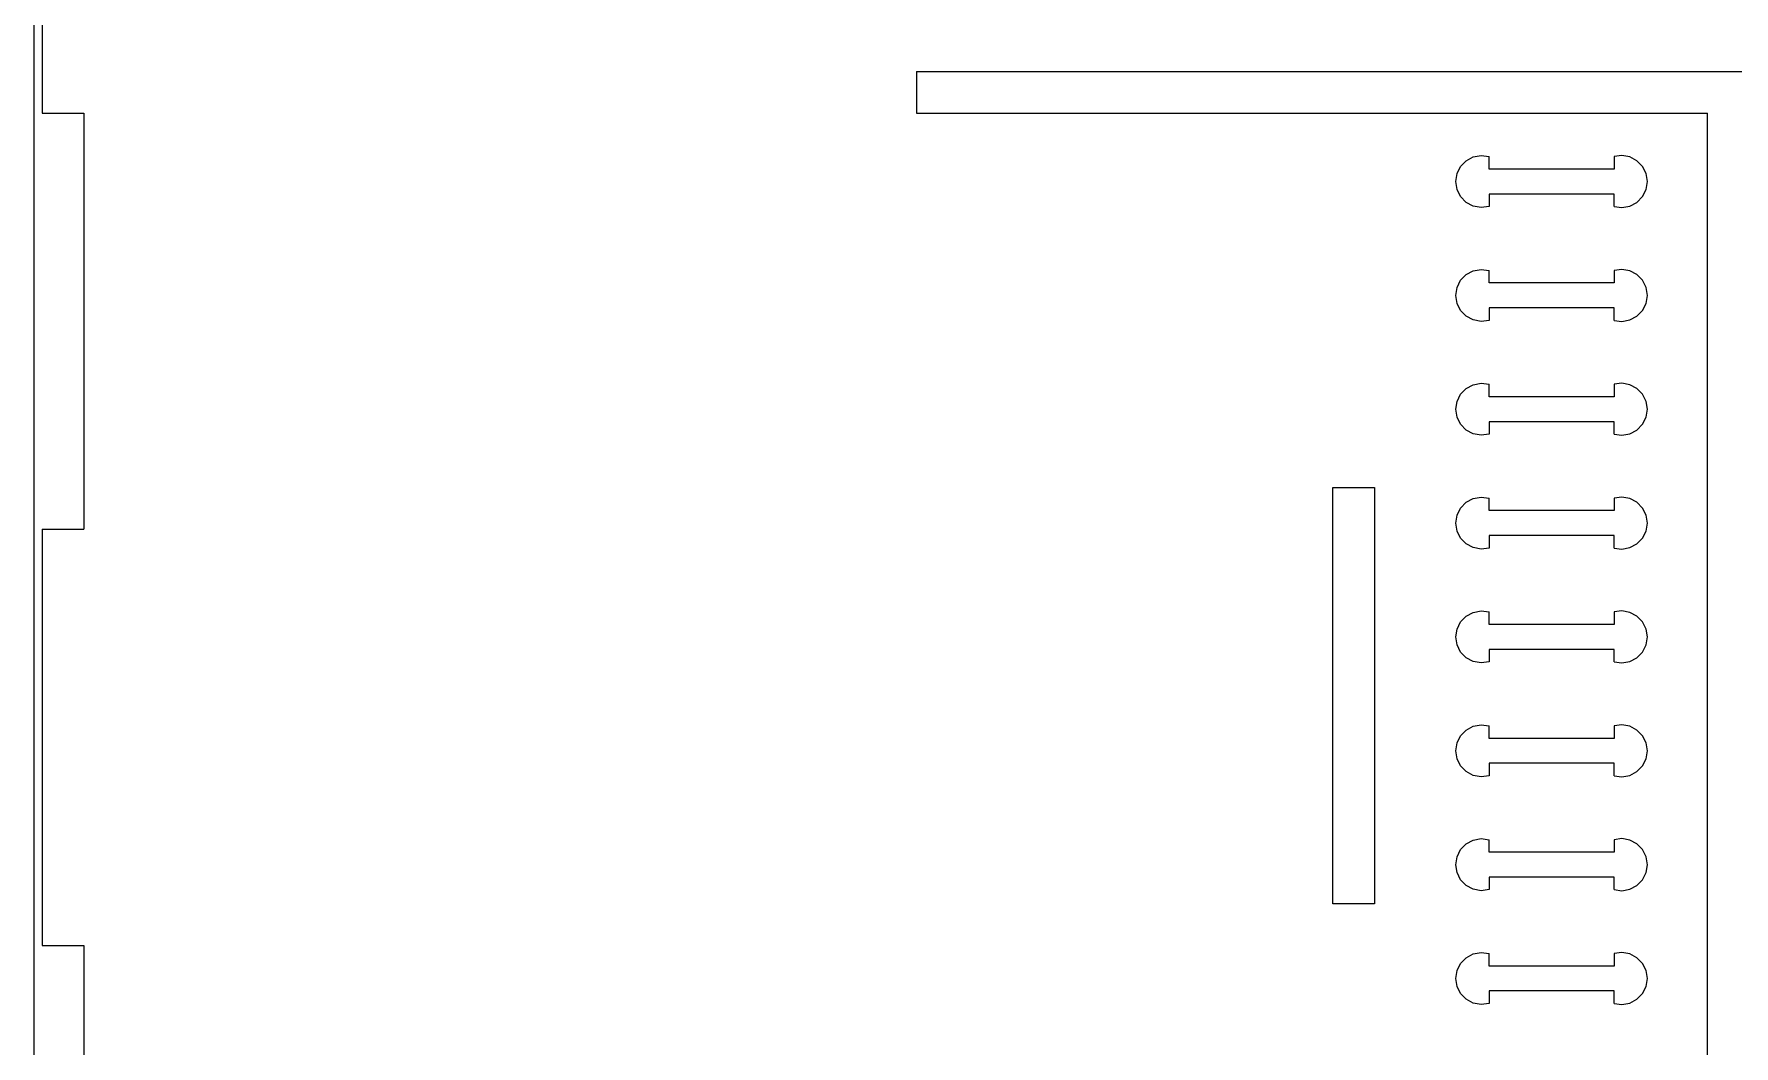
# Model space of a CAD drawing. Header units: millimetres. Extents: x -12 to 720, y -546 to 534.
# Drawn here: x -12 to 233, y -398.7 to -252.8 of the extents above; entities that cross this region are included whole.
import ezdxf

# ---------------------------------------------------------------- set-up
doc = ezdxf.new("R2010")
doc.units = ezdxf.units.MM
doc.header["$MEASUREMENT"] = 0
doc.layers.add('2', color=5, linetype='Continuous')

msp = doc.modelspace()

# ---------------------------------------------------------------- linework, layer by layer
at = {"lineweight": 5}
for points, knots in [([(-10.8, -204.24), (-10.8, -204.24), (-10.8, -264.24), (-10.8, -264.24), (-10.8, -264.24), (-10.8, -264.24), (-10.8, -264.24), (-10.8, -264.24)], [0, 0, 0, 0, 0.333333, 0.333333, 0.333333, 0.333333, 1, 1, 1, 1]), ([(115.2, -258.24), (115.2, -258.24), (115.2, -258.24), (115.2, -258.24), (115.2, -258.24), (115.2, -258.24), (235.2, -258.24), (235.2, -258.24)], [0, 0, 0, 0, 0.333333, 0.333333, 0.333333, 0.333333, 1, 1, 1, 1]), ([(115.2, -258.24), (115.2, -258.24), (115.2, -264.24), (115.2, -264.24), (115.2, -264.24), (115.2, -264.24), (115.2, -264.24), (115.2, -264.24), (115.2, -264.24), (115.2, -264.24), (229.2, -264.24), (229.2, -264.24)], [0, 0, 0, 0, 0.25, 0.25, 0.25, 0.25, 0.5, 0.5, 0.5, 0.5, 1, 1, 1, 1]), ([(-10.8, -264.24), (-10.8, -264.24), (-4.8, -264.24), (-4.8, -264.24), (-4.8, -264.24), (-4.8, -264.24), (-4.8, -324.24), (-4.8, -324.24), (-4.8, -324.24), (-4.8, -324.24), (-4.8, -324.24), (-4.8, -324.24)], [0, 0, 0, 0, 0.25, 0.25, 0.25, 0.25, 0.5, 0.5, 0.5, 0.5, 1, 1, 1, 1]), ([(229.2, -504.24), (229.2, -504.24), (229.2, -504.24), (229.2, -504.24), (229.2, -504.24), (229.2, -504.24), (229.2, -264.24), (229.2, -264.24)], [0, 0, 0, 0, 0.333333, 0.333333, 0.333333, 0.333333, 1, 1, 1, 1]), ([(193.09, -272.97), (193.09, -272.97), (193.6, -271.94), (193.6, -271.94), (193.6, -271.94), (193.6, -271.94), (193.6, -271.94), (193.6, -271.94)], [0, 0, 0, 0, 0.333333, 0.333333, 0.333333, 0.333333, 1, 1, 1, 1]), ([(193.6, -271.94), (193.6, -271.94), (194.41, -271.11), (194.41, -271.11), (194.41, -271.11), (194.41, -271.11), (194.41, -271.11), (194.41, -271.11)], [0, 0, 0, 0, 0.333333, 0.333333, 0.333333, 0.333333, 1, 1, 1, 1]), ([(194.41, -271.11), (194.41, -271.11), (195.43, -270.57), (195.43, -270.57), (195.43, -270.57), (195.43, -270.57), (195.43, -270.57), (195.43, -270.57)], [0, 0, 0, 0, 0.333333, 0.333333, 0.333333, 0.333333, 1, 1, 1, 1]), ([(195.43, -270.57), (195.43, -270.57), (196.56, -270.37), (196.56, -270.37), (196.56, -270.37), (196.56, -270.37), (197.71, -270.51), (197.71, -270.51)], [0, 0, 0, 0, 0.333333, 0.333333, 0.333333, 0.333333, 1, 1, 1, 1]), ([(215.71, -277.71), (215.71, -277.71), (216.85, -277.86), (216.85, -277.86), (216.85, -277.86), (216.85, -277.86), (217.99, -277.66), (217.99, -277.66), (217.99, -277.66), (217.99, -277.66), (219.01, -277.11), (219.01, -277.11), (219.01, -277.11), (219.01, -277.11), (219.81, -276.29), (219.81, -276.29), (219.81, -276.29), (219.81, -276.29), (220.33, -275.25), (220.33, -275.25), (220.33, -275.25), (220.33, -275.25), (220.51, -274.11), (220.51, -274.11), (220.51, -274.11), (220.51, -274.11), (220.33, -272.97), (220.33, -272.97), (220.33, -272.97), (220.33, -272.97), (219.81, -271.94), (219.81, -271.94), (219.81, -271.94), (219.81, -271.94), (219.01, -271.11), (219.01, -271.11), (219.01, -271.11), (219.01, -271.11), (217.99, -270.57), (217.99, -270.57), (217.99, -270.57), (217.99, -270.57), (216.85, -270.37), (216.85, -270.37), (216.85, -270.37), (216.85, -270.37), (215.71, -270.51), (215.71, -270.51), (215.71, -270.51), (215.71, -270.51), (215.71, -272.31), (215.71, -272.31), (215.71, -272.31), (215.71, -272.31), (197.71, -272.31), (197.71, -272.31), (197.71, -272.31), (197.71, -272.31), (197.71, -270.51), (197.71, -270.51)], [0, 0, 0, 0, 0.0625, 0.0625, 0.0625, 0.0625, 0.125, 0.125, 0.125, 0.125, 0.1875, 0.1875, 0.1875, 0.1875, 0.25, 0.25, 0.25, 0.25, 0.3125, 0.3125, 0.3125, 0.3125, 0.375, 0.375, 0.375, 0.375, 0.4375, 0.4375, 0.4375, 0.4375, 0.5, 0.5, 0.5, 0.5, 0.5625, 0.5625, 0.5625, 0.5625, 0.625, 0.625, 0.625, 0.625, 0.6875, 0.6875, 0.6875, 0.6875, 0.75, 0.75, 0.75, 0.75, 0.8125, 0.8125, 0.8125, 0.8125, 0.875, 0.875, 0.875, 0.875, 1, 1, 1, 1]), ([(192.91, -274.11), (192.91, -274.11), (193.09, -272.97), (193.09, -272.97), (193.09, -272.97), (193.09, -272.97), (193.09, -272.97), (193.09, -272.97)], [0, 0, 0, 0, 0.333333, 0.333333, 0.333333, 0.333333, 1, 1, 1, 1]), ([(193.09, -275.25), (193.09, -275.25), (192.91, -274.11), (192.91, -274.11), (192.91, -274.11), (192.91, -274.11), (192.91, -274.11), (192.91, -274.11)], [0, 0, 0, 0, 0.333333, 0.333333, 0.333333, 0.333333, 1, 1, 1, 1]), ([(193.6, -276.29), (193.6, -276.29), (193.09, -275.25), (193.09, -275.25), (193.09, -275.25), (193.09, -275.25), (193.09, -275.25), (193.09, -275.25)], [0, 0, 0, 0, 0.333333, 0.333333, 0.333333, 0.333333, 1, 1, 1, 1]), ([(194.41, -277.11), (194.41, -277.11), (193.6, -276.29), (193.6, -276.29), (193.6, -276.29), (193.6, -276.29), (193.6, -276.29), (193.6, -276.29)], [0, 0, 0, 0, 0.333333, 0.333333, 0.333333, 0.333333, 1, 1, 1, 1]), ([(215.71, -275.91), (215.71, -275.91), (197.71, -275.91), (197.71, -275.91), (197.71, -275.91), (197.71, -275.91), (197.71, -275.91), (197.71, -275.91)], [0, 0, 0, 0, 0.333333, 0.333333, 0.333333, 0.333333, 1, 1, 1, 1]), ([(197.71, -275.91), (197.71, -275.91), (197.71, -277.71), (197.71, -277.71), (197.71, -277.71), (197.71, -277.71), (197.71, -277.71), (197.71, -277.71)], [0, 0, 0, 0, 0.333333, 0.333333, 0.333333, 0.333333, 1, 1, 1, 1]), ([(215.71, -277.71), (215.71, -277.71), (215.71, -275.91), (215.71, -275.91), (215.71, -275.91), (215.71, -275.91), (215.71, -275.91), (215.71, -275.91)], [0, 0, 0, 0, 0.333333, 0.333333, 0.333333, 0.333333, 1, 1, 1, 1]), ([(195.43, -277.66), (195.43, -277.66), (194.41, -277.11), (194.41, -277.11), (194.41, -277.11), (194.41, -277.11), (194.41, -277.11), (194.41, -277.11)], [0, 0, 0, 0, 0.333333, 0.333333, 0.333333, 0.333333, 1, 1, 1, 1]), ([(196.56, -277.86), (196.56, -277.86), (195.43, -277.66), (195.43, -277.66), (195.43, -277.66), (195.43, -277.66), (195.43, -277.66), (195.43, -277.66)], [0, 0, 0, 0, 0.333333, 0.333333, 0.333333, 0.333333, 1, 1, 1, 1]), ([(197.71, -277.71), (197.71, -277.71), (196.56, -277.86), (196.56, -277.86), (196.56, -277.86), (196.56, -277.86), (196.56, -277.86), (196.56, -277.86)], [0, 0, 0, 0, 0.333333, 0.333333, 0.333333, 0.333333, 1, 1, 1, 1]), ([(197.71, -294.13), (197.71, -294.13), (196.56, -294.28), (196.56, -294.28), (196.56, -294.28), (196.56, -294.28), (195.43, -294.07), (195.43, -294.07), (195.43, -294.07), (195.43, -294.07), (194.41, -293.53), (194.41, -293.53), (194.41, -293.53), (194.41, -293.53), (193.6, -292.7), (193.6, -292.7), (193.6, -292.7), (193.6, -292.7), (193.09, -291.67), (193.09, -291.67), (193.09, -291.67), (193.09, -291.67), (192.91, -290.53), (192.91, -290.53), (192.91, -290.53), (192.91, -290.53), (193.09, -289.39), (193.09, -289.39), (193.09, -289.39), (193.09, -289.39), (193.6, -288.35), (193.6, -288.35), (193.6, -288.35), (193.6, -288.35), (194.41, -287.53), (194.41, -287.53), (194.41, -287.53), (194.41, -287.53), (195.43, -286.98), (195.43, -286.98), (195.43, -286.98), (195.43, -286.98), (196.56, -286.78), (196.56, -286.78), (196.56, -286.78), (196.56, -286.78), (197.71, -286.93), (197.71, -286.93)], [0, 0, 0, 0, 0.076923, 0.076923, 0.076923, 0.076923, 0.153846, 0.153846, 0.153846, 0.153846, 0.230769, 0.230769, 0.230769, 0.230769, 0.307692, 0.307692, 0.307692, 0.307692, 0.384615, 0.384615, 0.384615, 0.384615, 0.461538, 0.461538, 0.461538, 0.461538, 0.538462, 0.538462, 0.538462, 0.538462, 0.615385, 0.615385, 0.615385, 0.615385, 0.692308, 0.692308, 0.692308, 0.692308, 0.769231, 0.769231, 0.769231, 0.769231, 0.846154, 0.846154, 0.846154, 0.846154, 1, 1, 1, 1]), ([(215.71, -294.13), (215.71, -294.13), (216.85, -294.28), (216.85, -294.28), (216.85, -294.28), (216.85, -294.28), (217.99, -294.07), (217.99, -294.07), (217.99, -294.07), (217.99, -294.07), (219.01, -293.53), (219.01, -293.53), (219.01, -293.53), (219.01, -293.53), (219.81, -292.7), (219.81, -292.7), (219.81, -292.7), (219.81, -292.7), (220.33, -291.67), (220.33, -291.67), (220.33, -291.67), (220.33, -291.67), (220.51, -290.53), (220.51, -290.53), (220.51, -290.53), (220.51, -290.53), (220.33, -289.39), (220.33, -289.39), (220.33, -289.39), (220.33, -289.39), (219.81, -288.35), (219.81, -288.35), (219.81, -288.35), (219.81, -288.35), (219.01, -287.53), (219.01, -287.53), (219.01, -287.53), (219.01, -287.53), (217.99, -286.98), (217.99, -286.98), (217.99, -286.98), (217.99, -286.98), (216.85, -286.78), (216.85, -286.78), (216.85, -286.78), (216.85, -286.78), (215.71, -286.93), (215.71, -286.93), (215.71, -286.93), (215.71, -286.93), (215.71, -288.73), (215.71, -288.73), (215.71, -288.73), (215.71, -288.73), (197.71, -288.73), (197.71, -288.73), (197.71, -288.73), (197.71, -288.73), (197.71, -286.93), (197.71, -286.93)], [0, 0, 0, 0, 0.0625, 0.0625, 0.0625, 0.0625, 0.125, 0.125, 0.125, 0.125, 0.1875, 0.1875, 0.1875, 0.1875, 0.25, 0.25, 0.25, 0.25, 0.3125, 0.3125, 0.3125, 0.3125, 0.375, 0.375, 0.375, 0.375, 0.4375, 0.4375, 0.4375, 0.4375, 0.5, 0.5, 0.5, 0.5, 0.5625, 0.5625, 0.5625, 0.5625, 0.625, 0.625, 0.625, 0.625, 0.6875, 0.6875, 0.6875, 0.6875, 0.75, 0.75, 0.75, 0.75, 0.8125, 0.8125, 0.8125, 0.8125, 0.875, 0.875, 0.875, 0.875, 1, 1, 1, 1]), ([(197.71, -288.73), (197.71, -288.73), (197.71, -286.93), (197.71, -286.93), (197.71, -286.93), (197.71, -286.93), (197.71, -286.93), (197.71, -286.93)], [0, 0, 0, 0, 0.333333, 0.333333, 0.333333, 0.333333, 1, 1, 1, 1]), ([(215.71, -292.33), (215.71, -292.33), (197.71, -292.33), (197.71, -292.33), (197.71, -292.33), (197.71, -292.33), (197.71, -292.33), (197.71, -292.33)], [0, 0, 0, 0, 0.333333, 0.333333, 0.333333, 0.333333, 1, 1, 1, 1]), ([(197.71, -292.33), (197.71, -292.33), (197.71, -294.13), (197.71, -294.13), (197.71, -294.13), (197.71, -294.13), (197.71, -294.13), (197.71, -294.13)], [0, 0, 0, 0, 0.333333, 0.333333, 0.333333, 0.333333, 1, 1, 1, 1]), ([(215.71, -294.13), (215.71, -294.13), (215.71, -292.33), (215.71, -292.33), (215.71, -292.33), (215.71, -292.33), (215.71, -292.33), (215.71, -292.33)], [0, 0, 0, 0, 0.333333, 0.333333, 0.333333, 0.333333, 1, 1, 1, 1]), ([(215.71, -310.54), (215.71, -310.54), (215.71, -308.74), (215.71, -308.74), (215.71, -308.74), (215.71, -308.74), (197.71, -308.74), (197.71, -308.74), (197.71, -308.74), (197.71, -308.74), (197.71, -310.54), (197.71, -310.54), (197.71, -310.54), (197.71, -310.54), (196.56, -310.69), (196.56, -310.69), (196.56, -310.69), (196.56, -310.69), (195.43, -310.48), (195.43, -310.48), (195.43, -310.48), (195.43, -310.48), (194.41, -309.94), (194.41, -309.94), (194.41, -309.94), (194.41, -309.94), (193.6, -309.11), (193.6, -309.11), (193.6, -309.11), (193.6, -309.11), (193.09, -308.08), (193.09, -308.08), (193.09, -308.08), (193.09, -308.08), (192.91, -306.94), (192.91, -306.94), (192.91, -306.94), (192.91, -306.94), (193.09, -305.8), (193.09, -305.8), (193.09, -305.8), (193.09, -305.8), (193.6, -304.77), (193.6, -304.77), (193.6, -304.77), (193.6, -304.77), (194.41, -303.94), (194.41, -303.94), (194.41, -303.94), (194.41, -303.94), (195.43, -303.4), (195.43, -303.4), (195.43, -303.4), (195.43, -303.4), (196.56, -303.19), (196.56, -303.19), (196.56, -303.19), (196.56, -303.19), (197.71, -303.34), (197.71, -303.34)], [0, 0, 0, 0, 0.0625, 0.0625, 0.0625, 0.0625, 0.125, 0.125, 0.125, 0.125, 0.1875, 0.1875, 0.1875, 0.1875, 0.25, 0.25, 0.25, 0.25, 0.3125, 0.3125, 0.3125, 0.3125, 0.375, 0.375, 0.375, 0.375, 0.4375, 0.4375, 0.4375, 0.4375, 0.5, 0.5, 0.5, 0.5, 0.5625, 0.5625, 0.5625, 0.5625, 0.625, 0.625, 0.625, 0.625, 0.6875, 0.6875, 0.6875, 0.6875, 0.75, 0.75, 0.75, 0.75, 0.8125, 0.8125, 0.8125, 0.8125, 0.875, 0.875, 0.875, 0.875, 1, 1, 1, 1]), ([(216.85, -310.69), (216.85, -310.69), (217.99, -310.48), (217.99, -310.48), (217.99, -310.48), (217.99, -310.48), (219.01, -309.94), (219.01, -309.94), (219.01, -309.94), (219.01, -309.94), (219.81, -309.11), (219.81, -309.11), (219.81, -309.11), (219.81, -309.11), (220.33, -308.08), (220.33, -308.08), (220.33, -308.08), (220.33, -308.08), (220.51, -306.94), (220.51, -306.94), (220.51, -306.94), (220.51, -306.94), (220.33, -305.8), (220.33, -305.8), (220.33, -305.8), (220.33, -305.8), (219.81, -304.77), (219.81, -304.77), (219.81, -304.77), (219.81, -304.77), (219.01, -303.94), (219.01, -303.94), (219.01, -303.94), (219.01, -303.94), (217.99, -303.4), (217.99, -303.4), (217.99, -303.4), (217.99, -303.4), (216.85, -303.19), (216.85, -303.19), (216.85, -303.19), (216.85, -303.19), (215.71, -303.34), (215.71, -303.34), (215.71, -303.34), (215.71, -303.34), (215.71, -305.14), (215.71, -305.14), (215.71, -305.14), (215.71, -305.14), (197.71, -305.14), (197.71, -305.14), (197.71, -305.14), (197.71, -305.14), (197.71, -305.14), (197.71, -305.14)], [0, 0, 0, 0, 0.066667, 0.066667, 0.066667, 0.066667, 0.133333, 0.133333, 0.133333, 0.133333, 0.2, 0.2, 0.2, 0.2, 0.266667, 0.266667, 0.266667, 0.266667, 0.333333, 0.333333, 0.333333, 0.333333, 0.4, 0.4, 0.4, 0.4, 0.466667, 0.466667, 0.466667, 0.466667, 0.533333, 0.533333, 0.533333, 0.533333, 0.6, 0.6, 0.6, 0.6, 0.666667, 0.666667, 0.666667, 0.666667, 0.733333, 0.733333, 0.733333, 0.733333, 0.8, 0.8, 0.8, 0.8, 0.866667, 0.866667, 0.866667, 0.866667, 1, 1, 1, 1]), ([(197.71, -305.14), (197.71, -305.14), (197.71, -303.34), (197.71, -303.34), (197.71, -303.34), (197.71, -303.34), (197.71, -303.34), (197.71, -303.34)], [0, 0, 0, 0, 0.333333, 0.333333, 0.333333, 0.333333, 1, 1, 1, 1]), ([(215.71, -310.54), (215.71, -310.54), (216.85, -310.69), (216.85, -310.69), (216.85, -310.69), (216.85, -310.69), (216.85, -310.69), (216.85, -310.69)], [0, 0, 0, 0, 0.333333, 0.333333, 0.333333, 0.333333, 1, 1, 1, 1]), ([(175.2, -378.24), (175.2, -378.24), (175.2, -318.24), (175.2, -318.24), (175.2, -318.24), (175.2, -318.24), (181.2, -318.24), (181.2, -318.24), (181.2, -318.24), (181.2, -318.24), (181.2, -318.24), (181.2, -318.24)], [0, 0, 0, 0, 0.25, 0.25, 0.25, 0.25, 0.5, 0.5, 0.5, 0.5, 1, 1, 1, 1]), ([(181.2, -318.24), (181.2, -318.24), (181.2, -378.24), (181.2, -378.24), (181.2, -378.24), (181.2, -378.24), (181.2, -378.24), (181.2, -378.24)], [0, 0, 0, 0, 0.333333, 0.333333, 0.333333, 0.333333, 1, 1, 1, 1]), ([(215.71, -326.95), (215.71, -326.95), (215.71, -326.95), (215.71, -326.95), (215.71, -326.95), (215.71, -326.95), (215.71, -325.15), (215.71, -325.15), (215.71, -325.15), (215.71, -325.15), (197.71, -325.15), (197.71, -325.15), (197.71, -325.15), (197.71, -325.15), (197.71, -326.95), (197.71, -326.95), (197.71, -326.95), (197.71, -326.95), (196.56, -327.1), (196.56, -327.1), (196.56, -327.1), (196.56, -327.1), (195.43, -326.89), (195.43, -326.89), (195.43, -326.89), (195.43, -326.89), (194.41, -326.35), (194.41, -326.35), (194.41, -326.35), (194.41, -326.35), (193.6, -325.52), (193.6, -325.52), (193.6, -325.52), (193.6, -325.52), (193.09, -324.49), (193.09, -324.49), (193.09, -324.49), (193.09, -324.49), (192.91, -323.35), (192.91, -323.35), (192.91, -323.35), (192.91, -323.35), (193.09, -322.21), (193.09, -322.21), (193.09, -322.21), (193.09, -322.21), (193.6, -321.18), (193.6, -321.18), (193.6, -321.18), (193.6, -321.18), (194.41, -320.35), (194.41, -320.35), (194.41, -320.35), (194.41, -320.35), (195.43, -319.81), (195.43, -319.81), (195.43, -319.81), (195.43, -319.81), (196.56, -319.6), (196.56, -319.6), (196.56, -319.6), (196.56, -319.6), (197.71, -319.75), (197.71, -319.75)], [0, 0, 0, 0, 0.058824, 0.058824, 0.058824, 0.058824, 0.117647, 0.117647, 0.117647, 0.117647, 0.176471, 0.176471, 0.176471, 0.176471, 0.235294, 0.235294, 0.235294, 0.235294, 0.294118, 0.294118, 0.294118, 0.294118, 0.352941, 0.352941, 0.352941, 0.352941, 0.411765, 0.411765, 0.411765, 0.411765, 0.470588, 0.470588, 0.470588, 0.470588, 0.529412, 0.529412, 0.529412, 0.529412, 0.588235, 0.588235, 0.588235, 0.588235, 0.647059, 0.647059, 0.647059, 0.647059, 0.705882, 0.705882, 0.705882, 0.705882, 0.764706, 0.764706, 0.764706, 0.764706, 0.823529, 0.823529, 0.823529, 0.823529, 0.882353, 0.882353, 0.882353, 0.882353, 1, 1, 1, 1]), ([(215.71, -326.95), (215.71, -326.95), (216.85, -327.1), (216.85, -327.1), (216.85, -327.1), (216.85, -327.1), (217.99, -326.89), (217.99, -326.89), (217.99, -326.89), (217.99, -326.89), (219.01, -326.35), (219.01, -326.35), (219.01, -326.35), (219.01, -326.35), (219.81, -325.52), (219.81, -325.52), (219.81, -325.52), (219.81, -325.52), (220.33, -324.49), (220.33, -324.49), (220.33, -324.49), (220.33, -324.49), (220.51, -323.35), (220.51, -323.35), (220.51, -323.35), (220.51, -323.35), (220.33, -322.21), (220.33, -322.21), (220.33, -322.21), (220.33, -322.21), (219.81, -321.18), (219.81, -321.18), (219.81, -321.18), (219.81, -321.18), (219.01, -320.35), (219.01, -320.35), (219.01, -320.35), (219.01, -320.35), (217.99, -319.81), (217.99, -319.81), (217.99, -319.81), (217.99, -319.81), (216.85, -319.6), (216.85, -319.6), (216.85, -319.6), (216.85, -319.6), (215.71, -319.75), (215.71, -319.75), (215.71, -319.75), (215.71, -319.75), (215.71, -321.55), (215.71, -321.55), (215.71, -321.55), (215.71, -321.55), (197.71, -321.55), (197.71, -321.55), (197.71, -321.55), (197.71, -321.55), (197.71, -319.75), (197.71, -319.75)], [0, 0, 0, 0, 0.0625, 0.0625, 0.0625, 0.0625, 0.125, 0.125, 0.125, 0.125, 0.1875, 0.1875, 0.1875, 0.1875, 0.25, 0.25, 0.25, 0.25, 0.3125, 0.3125, 0.3125, 0.3125, 0.375, 0.375, 0.375, 0.375, 0.4375, 0.4375, 0.4375, 0.4375, 0.5, 0.5, 0.5, 0.5, 0.5625, 0.5625, 0.5625, 0.5625, 0.625, 0.625, 0.625, 0.625, 0.6875, 0.6875, 0.6875, 0.6875, 0.75, 0.75, 0.75, 0.75, 0.8125, 0.8125, 0.8125, 0.8125, 0.875, 0.875, 0.875, 0.875, 1, 1, 1, 1]), ([(-10.8, -324.24), (-10.8, -324.24), (-10.8, -384.24), (-10.8, -384.24), (-10.8, -384.24), (-10.8, -384.24), (-10.8, -384.24), (-10.8, -384.24)], [0, 0, 0, 0, 0.333333, 0.333333, 0.333333, 0.333333, 1, 1, 1, 1]), ([(215.71, -343.36), (215.71, -343.36), (215.71, -343.36), (215.71, -343.36), (215.71, -343.36), (215.71, -343.36), (215.71, -341.56), (215.71, -341.56), (215.71, -341.56), (215.71, -341.56), (197.71, -341.56), (197.71, -341.56), (197.71, -341.56), (197.71, -341.56), (197.71, -343.36), (197.71, -343.36), (197.71, -343.36), (197.71, -343.36), (196.56, -343.51), (196.56, -343.51), (196.56, -343.51), (196.56, -343.51), (195.43, -343.31), (195.43, -343.31), (195.43, -343.31), (195.43, -343.31), (194.41, -342.76), (194.41, -342.76), (194.41, -342.76), (194.41, -342.76), (193.6, -341.94), (193.6, -341.94), (193.6, -341.94), (193.6, -341.94), (193.09, -340.9), (193.09, -340.9), (193.09, -340.9), (193.09, -340.9), (192.91, -339.76), (192.91, -339.76), (192.91, -339.76), (192.91, -339.76), (193.09, -338.62), (193.09, -338.62), (193.09, -338.62), (193.09, -338.62), (193.6, -337.59), (193.6, -337.59), (193.6, -337.59), (193.6, -337.59), (194.41, -336.76), (194.41, -336.76), (194.41, -336.76), (194.41, -336.76), (195.43, -336.22), (195.43, -336.22), (195.43, -336.22), (195.43, -336.22), (196.56, -336.01), (196.56, -336.01), (196.56, -336.01), (196.56, -336.01), (197.71, -336.16), (197.71, -336.16)], [0, 0, 0, 0, 0.058824, 0.058824, 0.058824, 0.058824, 0.117647, 0.117647, 0.117647, 0.117647, 0.176471, 0.176471, 0.176471, 0.176471, 0.235294, 0.235294, 0.235294, 0.235294, 0.294118, 0.294118, 0.294118, 0.294118, 0.352941, 0.352941, 0.352941, 0.352941, 0.411765, 0.411765, 0.411765, 0.411765, 0.470588, 0.470588, 0.470588, 0.470588, 0.529412, 0.529412, 0.529412, 0.529412, 0.588235, 0.588235, 0.588235, 0.588235, 0.647059, 0.647059, 0.647059, 0.647059, 0.705882, 0.705882, 0.705882, 0.705882, 0.764706, 0.764706, 0.764706, 0.764706, 0.823529, 0.823529, 0.823529, 0.823529, 0.882353, 0.882353, 0.882353, 0.882353, 1, 1, 1, 1]), ([(215.71, -343.36), (215.71, -343.36), (216.85, -343.51), (216.85, -343.51), (216.85, -343.51), (216.85, -343.51), (217.99, -343.31), (217.99, -343.31), (217.99, -343.31), (217.99, -343.31), (219.01, -342.76), (219.01, -342.76), (219.01, -342.76), (219.01, -342.76), (219.81, -341.94), (219.81, -341.94), (219.81, -341.94), (219.81, -341.94), (220.33, -340.9), (220.33, -340.9), (220.33, -340.9), (220.33, -340.9), (220.51, -339.76), (220.51, -339.76), (220.51, -339.76), (220.51, -339.76), (220.33, -338.62), (220.33, -338.62), (220.33, -338.62), (220.33, -338.62), (219.81, -337.59), (219.81, -337.59), (219.81, -337.59), (219.81, -337.59), (219.01, -336.76), (219.01, -336.76), (219.01, -336.76), (219.01, -336.76), (217.99, -336.22), (217.99, -336.22), (217.99, -336.22), (217.99, -336.22), (216.85, -336.01), (216.85, -336.01), (216.85, -336.01), (216.85, -336.01), (215.71, -336.16), (215.71, -336.16), (215.71, -336.16), (215.71, -336.16), (215.71, -337.96), (215.71, -337.96), (215.71, -337.96), (215.71, -337.96), (197.71, -337.96), (197.71, -337.96), (197.71, -337.96), (197.71, -337.96), (197.71, -336.16), (197.71, -336.16)], [0, 0, 0, 0, 0.0625, 0.0625, 0.0625, 0.0625, 0.125, 0.125, 0.125, 0.125, 0.1875, 0.1875, 0.1875, 0.1875, 0.25, 0.25, 0.25, 0.25, 0.3125, 0.3125, 0.3125, 0.3125, 0.375, 0.375, 0.375, 0.375, 0.4375, 0.4375, 0.4375, 0.4375, 0.5, 0.5, 0.5, 0.5, 0.5625, 0.5625, 0.5625, 0.5625, 0.625, 0.625, 0.625, 0.625, 0.6875, 0.6875, 0.6875, 0.6875, 0.75, 0.75, 0.75, 0.75, 0.8125, 0.8125, 0.8125, 0.8125, 0.875, 0.875, 0.875, 0.875, 1, 1, 1, 1]), ([(215.71, -359.78), (215.71, -359.78), (215.71, -357.98), (215.71, -357.98), (215.71, -357.98), (215.71, -357.98), (197.71, -357.98), (197.71, -357.98), (197.71, -357.98), (197.71, -357.98), (197.71, -359.78), (197.71, -359.78), (197.71, -359.78), (197.71, -359.78), (196.56, -359.92), (196.56, -359.92), (196.56, -359.92), (196.56, -359.92), (195.43, -359.72), (195.43, -359.72), (195.43, -359.72), (195.43, -359.72), (194.41, -359.18), (194.41, -359.18), (194.41, -359.18), (194.41, -359.18), (193.6, -358.35), (193.6, -358.35), (193.6, -358.35), (193.6, -358.35), (193.09, -357.32), (193.09, -357.32), (193.09, -357.32), (193.09, -357.32), (192.91, -356.18), (192.91, -356.18), (192.91, -356.18), (192.91, -356.18), (193.09, -355.03), (193.09, -355.03), (193.09, -355.03), (193.09, -355.03), (193.6, -354), (193.6, -354), (193.6, -354), (193.6, -354), (194.41, -353.18), (194.41, -353.18), (194.41, -353.18), (194.41, -353.18), (195.43, -352.63), (195.43, -352.63), (195.43, -352.63), (195.43, -352.63), (196.56, -352.43), (196.56, -352.43), (196.56, -352.43), (196.56, -352.43), (197.71, -352.58), (197.71, -352.58)], [0, 0, 0, 0, 0.0625, 0.0625, 0.0625, 0.0625, 0.125, 0.125, 0.125, 0.125, 0.1875, 0.1875, 0.1875, 0.1875, 0.25, 0.25, 0.25, 0.25, 0.3125, 0.3125, 0.3125, 0.3125, 0.375, 0.375, 0.375, 0.375, 0.4375, 0.4375, 0.4375, 0.4375, 0.5, 0.5, 0.5, 0.5, 0.5625, 0.5625, 0.5625, 0.5625, 0.625, 0.625, 0.625, 0.625, 0.6875, 0.6875, 0.6875, 0.6875, 0.75, 0.75, 0.75, 0.75, 0.8125, 0.8125, 0.8125, 0.8125, 0.875, 0.875, 0.875, 0.875, 1, 1, 1, 1]), ([(216.85, -359.92), (216.85, -359.92), (217.99, -359.72), (217.99, -359.72), (217.99, -359.72), (217.99, -359.72), (219.01, -359.18), (219.01, -359.18), (219.01, -359.18), (219.01, -359.18), (219.81, -358.35), (219.81, -358.35), (219.81, -358.35), (219.81, -358.35), (220.33, -357.32), (220.33, -357.32), (220.33, -357.32), (220.33, -357.32), (220.51, -356.18), (220.51, -356.18), (220.51, -356.18), (220.51, -356.18), (220.33, -355.03), (220.33, -355.03), (220.33, -355.03), (220.33, -355.03), (219.81, -354), (219.81, -354), (219.81, -354), (219.81, -354), (219.01, -353.18), (219.01, -353.18), (219.01, -353.18), (219.01, -353.18), (217.99, -352.63), (217.99, -352.63), (217.99, -352.63), (217.99, -352.63), (216.85, -352.43), (216.85, -352.43), (216.85, -352.43), (216.85, -352.43), (215.71, -352.58), (215.71, -352.58), (215.71, -352.58), (215.71, -352.58), (215.71, -354.38), (215.71, -354.38), (215.71, -354.38), (215.71, -354.38), (197.71, -354.38), (197.71, -354.38), (197.71, -354.38), (197.71, -354.38), (197.71, -354.38), (197.71, -354.38)], [0, 0, 0, 0, 0.066667, 0.066667, 0.066667, 0.066667, 0.133333, 0.133333, 0.133333, 0.133333, 0.2, 0.2, 0.2, 0.2, 0.266667, 0.266667, 0.266667, 0.266667, 0.333333, 0.333333, 0.333333, 0.333333, 0.4, 0.4, 0.4, 0.4, 0.466667, 0.466667, 0.466667, 0.466667, 0.533333, 0.533333, 0.533333, 0.533333, 0.6, 0.6, 0.6, 0.6, 0.666667, 0.666667, 0.666667, 0.666667, 0.733333, 0.733333, 0.733333, 0.733333, 0.8, 0.8, 0.8, 0.8, 0.866667, 0.866667, 0.866667, 0.866667, 1, 1, 1, 1]), ([(197.71, -354.38), (197.71, -354.38), (197.71, -352.58), (197.71, -352.58), (197.71, -352.58), (197.71, -352.58), (197.71, -352.58), (197.71, -352.58)], [0, 0, 0, 0, 0.333333, 0.333333, 0.333333, 0.333333, 1, 1, 1, 1]), ([(215.71, -359.78), (215.71, -359.78), (216.85, -359.92), (216.85, -359.92), (216.85, -359.92), (216.85, -359.92), (216.85, -359.92), (216.85, -359.92)], [0, 0, 0, 0, 0.333333, 0.333333, 0.333333, 0.333333, 1, 1, 1, 1]), ([(215.71, -376.19), (215.71, -376.19), (215.71, -376.19), (215.71, -376.19), (215.71, -376.19), (215.71, -376.19), (215.71, -374.39), (215.71, -374.39), (215.71, -374.39), (215.71, -374.39), (197.71, -374.39), (197.71, -374.39), (197.71, -374.39), (197.71, -374.39), (197.71, -376.19), (197.71, -376.19), (197.71, -376.19), (197.71, -376.19), (196.56, -376.34), (196.56, -376.34), (196.56, -376.34), (196.56, -376.34), (195.43, -376.13), (195.43, -376.13), (195.43, -376.13), (195.43, -376.13), (194.41, -375.59), (194.41, -375.59), (194.41, -375.59), (194.41, -375.59), (193.6, -374.76), (193.6, -374.76), (193.6, -374.76), (193.6, -374.76), (193.09, -373.73), (193.09, -373.73), (193.09, -373.73), (193.09, -373.73), (192.91, -372.59), (192.91, -372.59), (192.91, -372.59), (192.91, -372.59), (193.09, -371.45), (193.09, -371.45), (193.09, -371.45), (193.09, -371.45), (193.6, -370.41), (193.6, -370.41), (193.6, -370.41), (193.6, -370.41), (194.41, -369.59), (194.41, -369.59), (194.41, -369.59), (194.41, -369.59), (195.43, -369.05), (195.43, -369.05), (195.43, -369.05), (195.43, -369.05), (196.56, -368.84), (196.56, -368.84), (196.56, -368.84), (196.56, -368.84), (197.71, -368.99), (197.71, -368.99)], [0, 0, 0, 0, 0.058824, 0.058824, 0.058824, 0.058824, 0.117647, 0.117647, 0.117647, 0.117647, 0.176471, 0.176471, 0.176471, 0.176471, 0.235294, 0.235294, 0.235294, 0.235294, 0.294118, 0.294118, 0.294118, 0.294118, 0.352941, 0.352941, 0.352941, 0.352941, 0.411765, 0.411765, 0.411765, 0.411765, 0.470588, 0.470588, 0.470588, 0.470588, 0.529412, 0.529412, 0.529412, 0.529412, 0.588235, 0.588235, 0.588235, 0.588235, 0.647059, 0.647059, 0.647059, 0.647059, 0.705882, 0.705882, 0.705882, 0.705882, 0.764706, 0.764706, 0.764706, 0.764706, 0.823529, 0.823529, 0.823529, 0.823529, 0.882353, 0.882353, 0.882353, 0.882353, 1, 1, 1, 1]), ([(215.71, -376.19), (215.71, -376.19), (216.85, -376.34), (216.85, -376.34), (216.85, -376.34), (216.85, -376.34), (217.99, -376.13), (217.99, -376.13), (217.99, -376.13), (217.99, -376.13), (219.01, -375.59), (219.01, -375.59), (219.01, -375.59), (219.01, -375.59), (219.81, -374.76), (219.81, -374.76), (219.81, -374.76), (219.81, -374.76), (220.33, -373.73), (220.33, -373.73), (220.33, -373.73), (220.33, -373.73), (220.51, -372.59), (220.51, -372.59), (220.51, -372.59), (220.51, -372.59), (220.33, -371.45), (220.33, -371.45), (220.33, -371.45), (220.33, -371.45), (219.81, -370.41), (219.81, -370.41), (219.81, -370.41), (219.81, -370.41), (219.01, -369.59), (219.01, -369.59), (219.01, -369.59), (219.01, -369.59), (217.99, -369.05), (217.99, -369.05), (217.99, -369.05), (217.99, -369.05), (216.85, -368.84), (216.85, -368.84), (216.85, -368.84), (216.85, -368.84), (215.71, -368.99), (215.71, -368.99), (215.71, -368.99), (215.71, -368.99), (215.71, -370.79), (215.71, -370.79), (215.71, -370.79), (215.71, -370.79), (197.71, -370.79), (197.71, -370.79), (197.71, -370.79), (197.71, -370.79), (197.71, -368.99), (197.71, -368.99)], [0, 0, 0, 0, 0.0625, 0.0625, 0.0625, 0.0625, 0.125, 0.125, 0.125, 0.125, 0.1875, 0.1875, 0.1875, 0.1875, 0.25, 0.25, 0.25, 0.25, 0.3125, 0.3125, 0.3125, 0.3125, 0.375, 0.375, 0.375, 0.375, 0.4375, 0.4375, 0.4375, 0.4375, 0.5, 0.5, 0.5, 0.5, 0.5625, 0.5625, 0.5625, 0.5625, 0.625, 0.625, 0.625, 0.625, 0.6875, 0.6875, 0.6875, 0.6875, 0.75, 0.75, 0.75, 0.75, 0.8125, 0.8125, 0.8125, 0.8125, 0.875, 0.875, 0.875, 0.875, 1, 1, 1, 1]), ([(181.2, -378.24), (181.2, -378.24), (175.2, -378.24), (175.2, -378.24), (175.2, -378.24), (175.2, -378.24), (175.2, -378.24), (175.2, -378.24)], [0, 0, 0, 0, 0.333333, 0.333333, 0.333333, 0.333333, 1, 1, 1, 1]), ([(-10.8, -384.24), (-10.8, -384.24), (-4.8, -384.24), (-4.8, -384.24), (-4.8, -384.24), (-4.8, -384.24), (-4.8, -444.24), (-4.8, -444.24), (-4.8, -444.24), (-4.8, -444.24), (-4.8, -444.24), (-4.8, -444.24)], [0, 0, 0, 0, 0.25, 0.25, 0.25, 0.25, 0.5, 0.5, 0.5, 0.5, 1, 1, 1, 1]), ([(215.71, -392.6), (215.71, -392.6), (215.71, -390.8), (215.71, -390.8), (215.71, -390.8), (215.71, -390.8), (197.71, -390.8), (197.71, -390.8), (197.71, -390.8), (197.71, -390.8), (197.71, -392.6), (197.71, -392.6), (197.71, -392.6), (197.71, -392.6), (196.56, -392.75), (196.56, -392.75), (196.56, -392.75), (196.56, -392.75), (195.43, -392.54), (195.43, -392.54), (195.43, -392.54), (195.43, -392.54), (194.41, -392), (194.41, -392), (194.41, -392), (194.41, -392), (193.6, -391.17), (193.6, -391.17), (193.6, -391.17), (193.6, -391.17), (193.09, -390.14), (193.09, -390.14), (193.09, -390.14), (193.09, -390.14), (192.91, -389), (192.91, -389), (192.91, -389), (192.91, -389), (193.09, -387.86), (193.09, -387.86), (193.09, -387.86), (193.09, -387.86), (193.6, -386.83), (193.6, -386.83), (193.6, -386.83), (193.6, -386.83), (194.41, -386), (194.41, -386), (194.41, -386), (194.41, -386), (195.43, -385.46), (195.43, -385.46), (195.43, -385.46), (195.43, -385.46), (196.56, -385.25), (196.56, -385.25), (196.56, -385.25), (196.56, -385.25), (197.71, -385.4), (197.71, -385.4)], [0, 0, 0, 0, 0.0625, 0.0625, 0.0625, 0.0625, 0.125, 0.125, 0.125, 0.125, 0.1875, 0.1875, 0.1875, 0.1875, 0.25, 0.25, 0.25, 0.25, 0.3125, 0.3125, 0.3125, 0.3125, 0.375, 0.375, 0.375, 0.375, 0.4375, 0.4375, 0.4375, 0.4375, 0.5, 0.5, 0.5, 0.5, 0.5625, 0.5625, 0.5625, 0.5625, 0.625, 0.625, 0.625, 0.625, 0.6875, 0.6875, 0.6875, 0.6875, 0.75, 0.75, 0.75, 0.75, 0.8125, 0.8125, 0.8125, 0.8125, 0.875, 0.875, 0.875, 0.875, 1, 1, 1, 1]), ([(216.85, -392.75), (216.85, -392.75), (217.99, -392.54), (217.99, -392.54), (217.99, -392.54), (217.99, -392.54), (219.01, -392), (219.01, -392), (219.01, -392), (219.01, -392), (219.81, -391.17), (219.81, -391.17), (219.81, -391.17), (219.81, -391.17), (220.33, -390.14), (220.33, -390.14), (220.33, -390.14), (220.33, -390.14), (220.51, -389), (220.51, -389), (220.51, -389), (220.51, -389), (220.33, -387.86), (220.33, -387.86), (220.33, -387.86), (220.33, -387.86), (219.81, -386.83), (219.81, -386.83), (219.81, -386.83), (219.81, -386.83), (219.01, -386), (219.01, -386), (219.01, -386), (219.01, -386), (217.99, -385.46), (217.99, -385.46), (217.99, -385.46), (217.99, -385.46), (216.85, -385.25), (216.85, -385.25), (216.85, -385.25), (216.85, -385.25), (215.71, -385.4), (215.71, -385.4), (215.71, -385.4), (215.71, -385.4), (215.71, -387.2), (215.71, -387.2), (215.71, -387.2), (215.71, -387.2), (197.71, -387.2), (197.71, -387.2), (197.71, -387.2), (197.71, -387.2), (197.71, -387.2), (197.71, -387.2)], [0, 0, 0, 0, 0.066667, 0.066667, 0.066667, 0.066667, 0.133333, 0.133333, 0.133333, 0.133333, 0.2, 0.2, 0.2, 0.2, 0.266667, 0.266667, 0.266667, 0.266667, 0.333333, 0.333333, 0.333333, 0.333333, 0.4, 0.4, 0.4, 0.4, 0.466667, 0.466667, 0.466667, 0.466667, 0.533333, 0.533333, 0.533333, 0.533333, 0.6, 0.6, 0.6, 0.6, 0.666667, 0.666667, 0.666667, 0.666667, 0.733333, 0.733333, 0.733333, 0.733333, 0.8, 0.8, 0.8, 0.8, 0.866667, 0.866667, 0.866667, 0.866667, 1, 1, 1, 1]), ([(197.71, -387.2), (197.71, -387.2), (197.71, -385.4), (197.71, -385.4), (197.71, -385.4), (197.71, -385.4), (197.71, -385.4), (197.71, -385.4)], [0, 0, 0, 0, 0.333333, 0.333333, 0.333333, 0.333333, 1, 1, 1, 1]), ([(215.71, -392.6), (215.71, -392.6), (216.85, -392.75), (216.85, -392.75), (216.85, -392.75), (216.85, -392.75), (216.85, -392.75), (216.85, -392.75)], [0, 0, 0, 0, 0.333333, 0.333333, 0.333333, 0.333333, 1, 1, 1, 1])]:
    msp.add_open_spline(points, degree=3, knots=knots, dxfattribs=at)
msp.add_open_spline([(-10.8, -324.24), (-10.8, -324.24), (-4.8, -324.24), (-4.8, -324.24)], degree=3, dxfattribs=at)
at = {"layer": '2', "lineweight": 5}
msp.add_open_spline([(-12, 534), (-12, 534), (-12, -546), (-12, -546), (-12, -546), (-12, -546), (720, -546), (720, -546), (720, -546), (720, -546), (720, 534), (720, 534), (720, 534), (720, 534), (-12, 534), (-12, 534)], degree=3, knots=[0, 0, 0, 0, 0.2, 0.2, 0.2, 0.2, 0.4, 0.4, 0.4, 0.4, 0.6, 0.6, 0.6, 0.6, 1, 1, 1, 1], dxfattribs=at)

doc.saveas('drawing.dxf')
